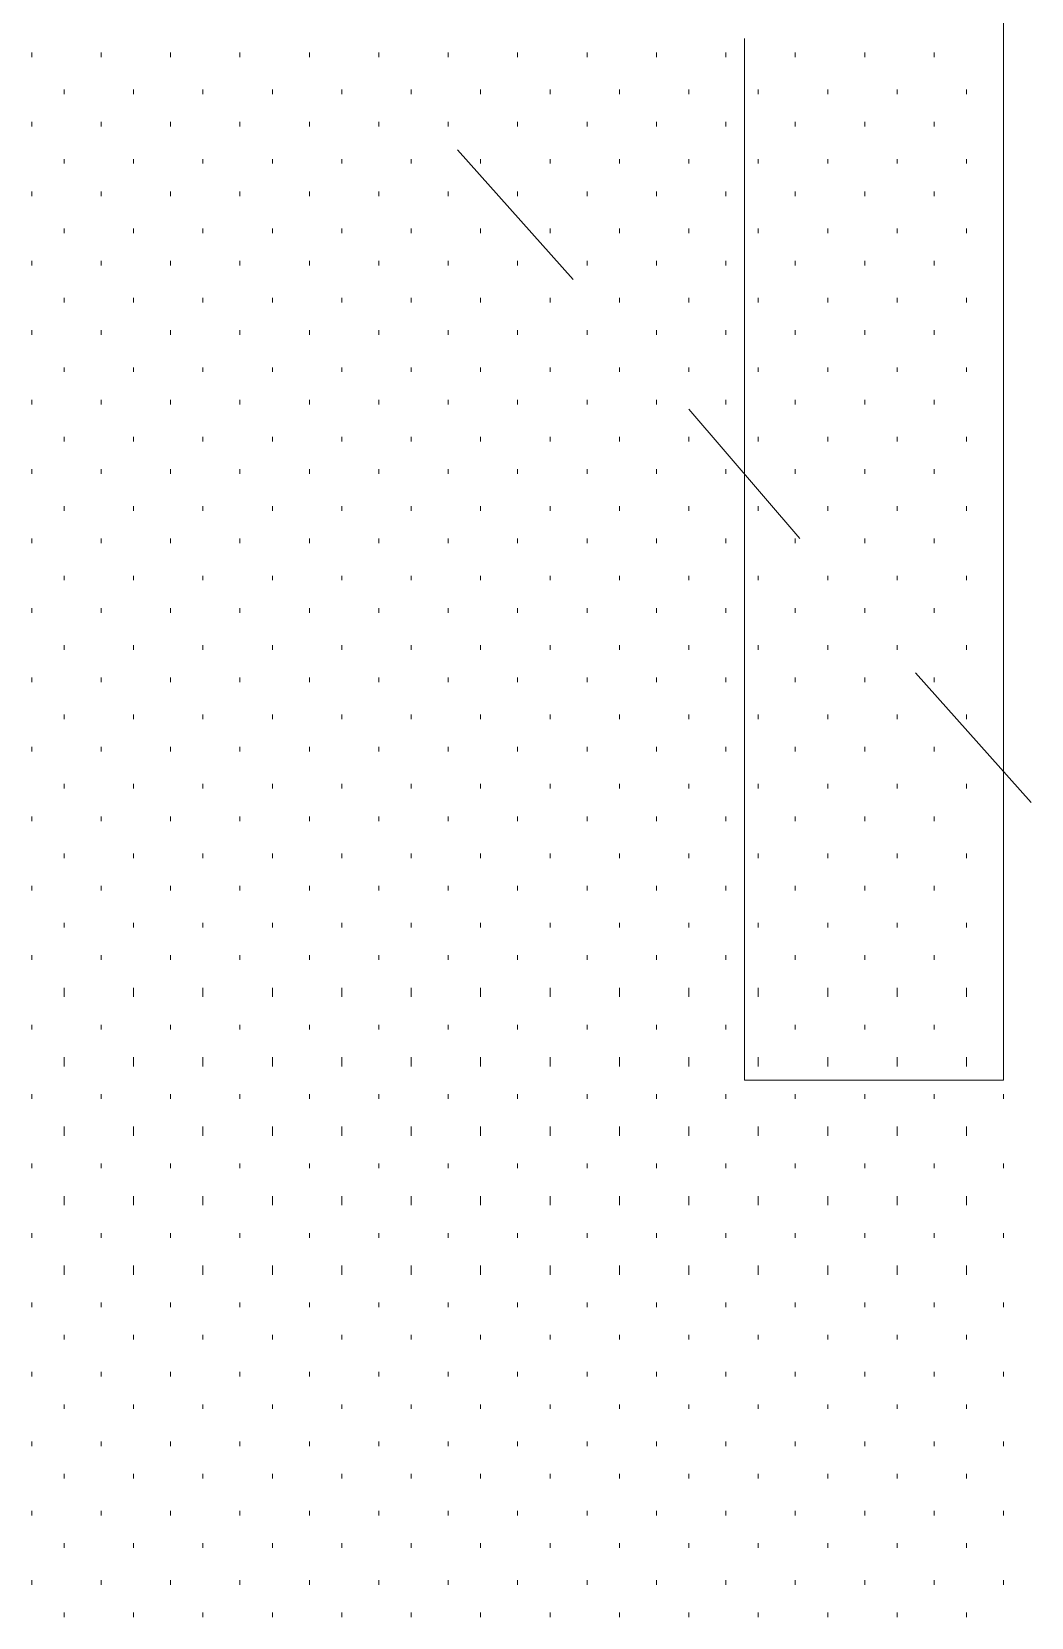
# Model space of a CAD drawing. Header units: inches. Extents: x -6061 to 13621, y -296 to 7483.
# Drawn here: x -5270.93 to -5253.63, y 91.27 to 118.7 of the extents above; entities that cross this region are included whole.
import ezdxf

# ---------------------------------------------------------------- set-up
doc = ezdxf.new("R2010")
doc.units = ezdxf.units.IN
doc.header["$MEASUREMENT"] = 0
doc.layers.get('0').update_dxf_attribs({"linetype": 'CONTINUOUS'})

msp = doc.modelspace()

# ---------------------------------------------------------------- linework, layer by layer
at = {"color": 7, "linetype": 'Continuous', "lineweight": 9, "true_color": 0x000007}
for p, q in [((-5254.10682, 118.58281), (-5254.10682, 168.95973)), ((-5258.59189, 118.58281), (-5258.59189, 100.56244)), ((-5254.10682, 100.56244), (-5254.10682, 118.58281)), ((-5263.5575, 116.66063), (-5261.55524, 114.4181)), ((-5259.55298, 112.17557), (-5257.63081, 109.93303)), ((-5255.62854, 107.61041), (-5253.62628, 105.36787)), ((-5258.59189, 100.56244), (-5254.10682, 100.56244))]:
    msp.add_line(p, q, dxfattribs=at)
at = {"color": 7, "linetype": 'Continuous', "lineweight": 9, "true_color": 0xffffff}
for p, q in [((-5270.92583, 118.26244), (-5270.92583, 118.34253)), ((-5269.72447, 118.26244), (-5269.72447, 118.34253)), ((-5268.52311, 118.26244), (-5268.52311, 118.34253)), ((-5267.32176, 118.26244), (-5267.32176, 118.34253)), ((-5266.1204, 118.26244), (-5266.1204, 118.34253)), ((-5264.91904, 118.26244), (-5264.91904, 118.34253)), ((-5263.71768, 118.26244), (-5263.71768, 118.34253)), ((-5262.51633, 118.26244), (-5262.51633, 118.34253)), ((-5261.31497, 118.26244), (-5261.31497, 118.34253)), ((-5260.11361, 118.26244), (-5260.11361, 118.34253)), ((-5258.91225, 118.26244), (-5258.91225, 118.34253)), ((-5257.7109, 118.26244), (-5257.7109, 118.34253)), ((-5256.50954, 118.26244), (-5256.50954, 118.34253)), ((-5255.30818, 118.26244), (-5255.30818, 118.34253)), ((-5254.10682, 118.26244), (-5254.10682, 118.34253)), ((-5270.36519, 117.62172), (-5270.36519, 117.70181)), ((-5269.16384, 117.62172), (-5269.16384, 117.70181)), ((-5267.96248, 117.62172), (-5267.96248, 117.70181)), ((-5266.76112, 117.62172), (-5266.76112, 117.70181)), ((-5265.55976, 117.62172), (-5265.55976, 117.70181)), ((-5264.35841, 117.62172), (-5264.35841, 117.70181)), ((-5263.15705, 117.62172), (-5263.15705, 117.70181)), ((-5261.95569, 117.62172), (-5261.95569, 117.70181)), ((-5260.75433, 117.62172), (-5260.75433, 117.70181)), ((-5259.55298, 117.62172), (-5259.55298, 117.70181)), ((-5258.35162, 117.62172), (-5258.35162, 117.70181)), ((-5257.15026, 117.62172), (-5257.15026, 117.70181)), ((-5255.9489, 117.62172), (-5255.9489, 117.70181)), ((-5254.74755, 117.62172), (-5254.74755, 117.70181)), ((-5270.92583, 117.06109), (-5270.92583, 117.14118)), ((-5269.72447, 117.06109), (-5269.72447, 117.14118)), ((-5268.52311, 117.06109), (-5268.52311, 117.14118)), ((-5267.32176, 117.06109), (-5267.32176, 117.14118)), ((-5266.1204, 117.06109), (-5266.1204, 117.14118)), ((-5264.91904, 117.06109), (-5264.91904, 117.14118)), ((-5263.71768, 117.06109), (-5263.71768, 117.14118)), ((-5262.51633, 117.06109), (-5262.51633, 117.14118)), ((-5261.31497, 117.06109), (-5261.31497, 117.14118)), ((-5260.11361, 117.06109), (-5260.11361, 117.14118)), ((-5258.91225, 117.06109), (-5258.91225, 117.14118)), ((-5257.7109, 117.06109), (-5257.7109, 117.14118)), ((-5256.50954, 117.06109), (-5256.50954, 117.14118)), ((-5255.30818, 117.06109), (-5255.30818, 117.14118)), ((-5254.10682, 117.06109), (-5254.10682, 117.14118)), ((-5270.36519, 116.42036), (-5270.36519, 116.50045)), ((-5269.16384, 116.42036), (-5269.16384, 116.50045)), ((-5267.96248, 116.42036), (-5267.96248, 116.50045)), ((-5266.76112, 116.42036), (-5266.76112, 116.50045)), ((-5265.55976, 116.42036), (-5265.55976, 116.50045)), ((-5264.35841, 116.42036), (-5264.35841, 116.50045)), ((-5263.15705, 116.42036), (-5263.15705, 116.50045)), ((-5261.95569, 116.42036), (-5261.95569, 116.50045)), ((-5260.75433, 116.42036), (-5260.75433, 116.50045)), ((-5259.55298, 116.42036), (-5259.55298, 116.50045)), ((-5258.35162, 116.42036), (-5258.35162, 116.50045)), ((-5257.15026, 116.42036), (-5257.15026, 116.50045)), ((-5255.9489, 116.42036), (-5255.9489, 116.50045)), ((-5254.74755, 116.42036), (-5254.74755, 116.50045)), ((-5270.92583, 115.85973), (-5270.92583, 115.93982)), ((-5269.72447, 115.85973), (-5269.72447, 115.93982)), ((-5268.52311, 115.85973), (-5268.52311, 115.93982)), ((-5267.32176, 115.85973), (-5267.32176, 115.93982)), ((-5266.1204, 115.85973), (-5266.1204, 115.93982)), ((-5264.91904, 115.85973), (-5264.91904, 115.93982)), ((-5263.71768, 115.85973), (-5263.71768, 115.93982)), ((-5262.51633, 115.85973), (-5262.51633, 115.93982)), ((-5261.31497, 115.85973), (-5261.31497, 115.93982)), ((-5260.11361, 115.85973), (-5260.11361, 115.93982)), ((-5258.91225, 115.85973), (-5258.91225, 115.93982)), ((-5257.7109, 115.85973), (-5257.7109, 115.93982)), ((-5256.50954, 115.85973), (-5256.50954, 115.93982)), ((-5255.30818, 115.85973), (-5255.30818, 115.93982)), ((-5254.10682, 115.85973), (-5254.10682, 115.93982)), ((-5270.36519, 115.219), (-5270.36519, 115.29909)), ((-5269.16384, 115.219), (-5269.16384, 115.29909)), ((-5267.96248, 115.219), (-5267.96248, 115.29909)), ((-5266.76112, 115.219), (-5266.76112, 115.29909)), ((-5265.55976, 115.219), (-5265.55976, 115.29909)), ((-5264.35841, 115.219), (-5264.35841, 115.29909)), ((-5263.15705, 115.219), (-5263.15705, 115.29909)), ((-5261.95569, 115.219), (-5261.95569, 115.29909)), ((-5260.75433, 115.219), (-5260.75433, 115.29909)), ((-5259.55298, 115.219), (-5259.55298, 115.29909)), ((-5258.35162, 115.219), (-5258.35162, 115.29909)), ((-5257.15026, 115.219), (-5257.15026, 115.29909)), ((-5255.9489, 115.219), (-5255.9489, 115.29909)), ((-5254.74755, 115.219), (-5254.74755, 115.29909)), ((-5270.92583, 114.65837), (-5270.92583, 114.73846)), ((-5269.72447, 114.65837), (-5269.72447, 114.73846)), ((-5268.52311, 114.65837), (-5268.52311, 114.73846)), ((-5267.32176, 114.65837), (-5267.32176, 114.73846)), ((-5266.1204, 114.65837), (-5266.1204, 114.73846)), ((-5264.91904, 114.65837), (-5264.91904, 114.73846)), ((-5263.71768, 114.65837), (-5263.71768, 114.73846)), ((-5262.51633, 114.65837), (-5262.51633, 114.73846)), ((-5261.31497, 114.65837), (-5261.31497, 114.73846)), ((-5260.11361, 114.65837), (-5260.11361, 114.73846)), ((-5258.91225, 114.65837), (-5258.91225, 114.73846)), ((-5257.7109, 114.65837), (-5257.7109, 114.73846)), ((-5256.50954, 114.65837), (-5256.50954, 114.73846)), ((-5255.30818, 114.65837), (-5255.30818, 114.73846)), ((-5254.10682, 114.65837), (-5254.10682, 114.73846)), ((-5270.36519, 114.01765), (-5270.36519, 114.09774)), ((-5269.16384, 114.01765), (-5269.16384, 114.09774)), ((-5267.96248, 114.01765), (-5267.96248, 114.09774)), ((-5266.76112, 114.01765), (-5266.76112, 114.09774)), ((-5265.55976, 114.01765), (-5265.55976, 114.09774)), ((-5264.35841, 114.01765), (-5264.35841, 114.09774)), ((-5263.15705, 114.01765), (-5263.15705, 114.09774)), ((-5261.95569, 114.01765), (-5261.95569, 114.09774)), ((-5260.75433, 114.01765), (-5260.75433, 114.09774)), ((-5259.55298, 114.01765), (-5259.55298, 114.09774)), ((-5258.35162, 114.01765), (-5258.35162, 114.09774)), ((-5257.15026, 114.01765), (-5257.15026, 114.09774)), ((-5255.9489, 114.01765), (-5255.9489, 114.09774)), ((-5254.74755, 114.01765), (-5254.74755, 114.09774)), ((-5270.92583, 113.45701), (-5270.92583, 113.5371)), ((-5269.72447, 113.45701), (-5269.72447, 113.5371)), ((-5268.52311, 113.45701), (-5268.52311, 113.5371)), ((-5267.32176, 113.45701), (-5267.32176, 113.5371)), ((-5266.1204, 113.45701), (-5266.1204, 113.5371)), ((-5264.91904, 113.45701), (-5264.91904, 113.5371)), ((-5263.71768, 113.45701), (-5263.71768, 113.5371)), ((-5262.51633, 113.45701), (-5262.51633, 113.5371)), ((-5261.31497, 113.45701), (-5261.31497, 113.5371)), ((-5260.11361, 113.45701), (-5260.11361, 113.5371)), ((-5258.91225, 113.45701), (-5258.91225, 113.5371)), ((-5257.7109, 113.45701), (-5257.7109, 113.5371)), ((-5256.50954, 113.45701), (-5256.50954, 113.5371)), ((-5255.30818, 113.45701), (-5255.30818, 113.5371)), ((-5254.10682, 113.45701), (-5254.10682, 113.5371)), ((-5270.36519, 112.81629), (-5270.36519, 112.89638)), ((-5269.16384, 112.81629), (-5269.16384, 112.89638)), ((-5267.96248, 112.81629), (-5267.96248, 112.89638)), ((-5266.76112, 112.81629), (-5266.76112, 112.89638)), ((-5265.55976, 112.81629), (-5265.55976, 112.89638)), ((-5264.35841, 112.81629), (-5264.35841, 112.89638)), ((-5263.15705, 112.81629), (-5263.15705, 112.89638)), ((-5261.95569, 112.81629), (-5261.95569, 112.89638)), ((-5260.75433, 112.81629), (-5260.75433, 112.89638)), ((-5259.55298, 112.81629), (-5259.55298, 112.89638)), ((-5258.35162, 112.81629), (-5258.35162, 112.89638)), ((-5257.15026, 112.81629), (-5257.15026, 112.89638)), ((-5255.9489, 112.81629), (-5255.9489, 112.89638)), ((-5254.74755, 112.81629), (-5254.74755, 112.89638)), ((-5270.92583, 112.25566), (-5270.92583, 112.33575)), ((-5269.72447, 112.25566), (-5269.72447, 112.33575)), ((-5268.52311, 112.25566), (-5268.52311, 112.33575)), ((-5267.32176, 112.25566), (-5267.32176, 112.33575)), ((-5266.1204, 112.25566), (-5266.1204, 112.33575)), ((-5264.91904, 112.25566), (-5264.91904, 112.33575)), ((-5263.71768, 112.25566), (-5263.71768, 112.33575)), ((-5262.51633, 112.25566), (-5262.51633, 112.33575)), ((-5261.31497, 112.25566), (-5261.31497, 112.33575)), ((-5260.11361, 112.25566), (-5260.11361, 112.33575)), ((-5258.91225, 112.25566), (-5258.91225, 112.33575)), ((-5257.7109, 112.25566), (-5257.7109, 112.33575)), ((-5256.50954, 112.25566), (-5256.50954, 112.33575)), ((-5255.30818, 112.25566), (-5255.30818, 112.33575)), ((-5254.10682, 112.25566), (-5254.10682, 112.33575)), ((-5270.36519, 111.61493), (-5270.36519, 111.69502)), ((-5269.16384, 111.61493), (-5269.16384, 111.69502)), ((-5267.96248, 111.61493), (-5267.96248, 111.69502)), ((-5266.76112, 111.61493), (-5266.76112, 111.69502)), ((-5265.55976, 111.61493), (-5265.55976, 111.69502)), ((-5264.35841, 111.61493), (-5264.35841, 111.69502)), ((-5263.15705, 111.61493), (-5263.15705, 111.69502)), ((-5261.95569, 111.61493), (-5261.95569, 111.69502)), ((-5260.75433, 111.61493), (-5260.75433, 111.69502)), ((-5259.55298, 111.61493), (-5259.55298, 111.69502)), ((-5258.35162, 111.61493), (-5258.35162, 111.69502)), ((-5257.15026, 111.61493), (-5257.15026, 111.69502)), ((-5255.9489, 111.61493), (-5255.9489, 111.69502)), ((-5254.74755, 111.61493), (-5254.74755, 111.69502)), ((-5270.92583, 111.0543), (-5270.92583, 111.13439)), ((-5269.72447, 111.0543), (-5269.72447, 111.13439)), ((-5268.52311, 111.0543), (-5268.52311, 111.13439)), ((-5267.32176, 111.0543), (-5267.32176, 111.13439)), ((-5266.1204, 111.0543), (-5266.1204, 111.13439)), ((-5264.91904, 111.0543), (-5264.91904, 111.13439)), ((-5263.71768, 111.0543), (-5263.71768, 111.13439)), ((-5262.51633, 111.0543), (-5262.51633, 111.13439)), ((-5261.31497, 111.0543), (-5261.31497, 111.13439)), ((-5260.11361, 111.0543), (-5260.11361, 111.13439)), ((-5258.91225, 111.0543), (-5258.91225, 111.13439)), ((-5257.7109, 111.0543), (-5257.7109, 111.13439)), ((-5256.50954, 111.0543), (-5256.50954, 111.13439)), ((-5255.30818, 111.0543), (-5255.30818, 111.13439)), ((-5254.10682, 111.0543), (-5254.10682, 111.13439)), ((-5270.36519, 110.41357), (-5270.36519, 110.49366)), ((-5269.16384, 110.41357), (-5269.16384, 110.49366)), ((-5267.96248, 110.41357), (-5267.96248, 110.49366)), ((-5266.76112, 110.41357), (-5266.76112, 110.49366)), ((-5265.55976, 110.41357), (-5265.55976, 110.49366)), ((-5264.35841, 110.41357), (-5264.35841, 110.49366)), ((-5263.15705, 110.41357), (-5263.15705, 110.49366)), ((-5261.95569, 110.41357), (-5261.95569, 110.49366)), ((-5260.75433, 110.41357), (-5260.75433, 110.49366)), ((-5259.55298, 110.41357), (-5259.55298, 110.49366)), ((-5258.35162, 110.41357), (-5258.35162, 110.49366)), ((-5257.15026, 110.41357), (-5257.15026, 110.49366)), ((-5255.9489, 110.41357), (-5255.9489, 110.49366)), ((-5254.74755, 110.41357), (-5254.74755, 110.49366)), ((-5270.92583, 109.85294), (-5270.92583, 109.93303)), ((-5269.72447, 109.85294), (-5269.72447, 109.93303)), ((-5268.52311, 109.85294), (-5268.52311, 109.93303)), ((-5267.32176, 109.85294), (-5267.32176, 109.93303)), ((-5266.1204, 109.85294), (-5266.1204, 109.93303)), ((-5264.91904, 109.85294), (-5264.91904, 109.93303)), ((-5263.71768, 109.85294), (-5263.71768, 109.93303)), ((-5262.51633, 109.85294), (-5262.51633, 109.93303)), ((-5261.31497, 109.85294), (-5261.31497, 109.93303)), ((-5260.11361, 109.85294), (-5260.11361, 109.93303)), ((-5258.91225, 109.85294), (-5258.91225, 109.93303)), ((-5257.7109, 109.85294), (-5257.7109, 109.93303)), ((-5256.50954, 109.85294), (-5256.50954, 109.93303)), ((-5255.30818, 109.85294), (-5255.30818, 109.93303)), ((-5254.10682, 109.85294), (-5254.10682, 109.93303)), ((-5270.36519, 109.21222), (-5270.36519, 109.29231)), ((-5269.16384, 109.21222), (-5269.16384, 109.29231)), ((-5267.96248, 109.21222), (-5267.96248, 109.29231)), ((-5266.76112, 109.21222), (-5266.76112, 109.29231)), ((-5265.55976, 109.21222), (-5265.55976, 109.29231)), ((-5264.35841, 109.21222), (-5264.35841, 109.29231)), ((-5263.15705, 109.21222), (-5263.15705, 109.29231)), ((-5261.95569, 109.21222), (-5261.95569, 109.29231)), ((-5260.75433, 109.21222), (-5260.75433, 109.29231)), ((-5259.55298, 109.21222), (-5259.55298, 109.29231)), ((-5258.35162, 109.21222), (-5258.35162, 109.29231)), ((-5257.15026, 109.21222), (-5257.15026, 109.29231)), ((-5255.9489, 109.21222), (-5255.9489, 109.29231)), ((-5254.74755, 109.21222), (-5254.74755, 109.29231)), ((-5270.92583, 108.65158), (-5270.92583, 108.73167)), ((-5269.72447, 108.65158), (-5269.72447, 108.73167)), ((-5268.52311, 108.65158), (-5268.52311, 108.73167)), ((-5267.32176, 108.65158), (-5267.32176, 108.73167)), ((-5266.1204, 108.65158), (-5266.1204, 108.73167)), ((-5264.91904, 108.65158), (-5264.91904, 108.73167)), ((-5263.71768, 108.65158), (-5263.71768, 108.73167)), ((-5262.51633, 108.65158), (-5262.51633, 108.73167)), ((-5261.31497, 108.65158), (-5261.31497, 108.73167)), ((-5260.11361, 108.65158), (-5260.11361, 108.73167)), ((-5258.91225, 108.65158), (-5258.91225, 108.73167)), ((-5257.7109, 108.65158), (-5257.7109, 108.73167)), ((-5256.50954, 108.65158), (-5256.50954, 108.73167)), ((-5255.30818, 108.65158), (-5255.30818, 108.73167)), ((-5254.10682, 108.65158), (-5254.10682, 108.73167)), ((-5270.36519, 108.01086), (-5270.36519, 108.09095)), ((-5269.16384, 108.01086), (-5269.16384, 108.09095)), ((-5267.96248, 108.01086), (-5267.96248, 108.09095)), ((-5266.76112, 108.01086), (-5266.76112, 108.09095)), ((-5265.55976, 108.01086), (-5265.55976, 108.09095)), ((-5264.35841, 108.01086), (-5264.35841, 108.09095)), ((-5263.15705, 108.01086), (-5263.15705, 108.09095)), ((-5261.95569, 108.01086), (-5261.95569, 108.09095)), ((-5260.75433, 108.01086), (-5260.75433, 108.09095)), ((-5259.55298, 108.01086), (-5259.55298, 108.09095)), ((-5258.35162, 108.01086), (-5258.35162, 108.09095)), ((-5257.15026, 108.01086), (-5257.15026, 108.09095)), ((-5255.9489, 108.01086), (-5255.9489, 108.09095)), ((-5254.74755, 108.01086), (-5254.74755, 108.09095)), ((-5270.92583, 107.45023), (-5270.92583, 107.53032)), ((-5269.72447, 107.45023), (-5269.72447, 107.53032)), ((-5268.52311, 107.45023), (-5268.52311, 107.53032)), ((-5267.32176, 107.45023), (-5267.32176, 107.53032)), ((-5266.1204, 107.45023), (-5266.1204, 107.53032)), ((-5264.91904, 107.45023), (-5264.91904, 107.53032)), ((-5263.71768, 107.45023), (-5263.71768, 107.53032)), ((-5262.51633, 107.45023), (-5262.51633, 107.53032)), ((-5261.31497, 107.45023), (-5261.31497, 107.53032)), ((-5260.11361, 107.45023), (-5260.11361, 107.53032)), ((-5258.91225, 107.45023), (-5258.91225, 107.53032)), ((-5257.7109, 107.45023), (-5257.7109, 107.53032)), ((-5256.50954, 107.45023), (-5256.50954, 107.53032)), ((-5255.30818, 107.45023), (-5255.30818, 107.53032)), ((-5254.10682, 107.45023), (-5254.10682, 107.53032)), ((-5270.36519, 106.8095), (-5270.36519, 106.88959)), ((-5269.16384, 106.8095), (-5269.16384, 106.88959)), ((-5267.96248, 106.8095), (-5267.96248, 106.88959)), ((-5266.76112, 106.8095), (-5266.76112, 106.88959)), ((-5265.55976, 106.8095), (-5265.55976, 106.88959)), ((-5264.35841, 106.8095), (-5264.35841, 106.88959)), ((-5263.15705, 106.8095), (-5263.15705, 106.88959)), ((-5261.95569, 106.8095), (-5261.95569, 106.88959)), ((-5260.75433, 106.8095), (-5260.75433, 106.88959)), ((-5259.55298, 106.8095), (-5259.55298, 106.88959)), ((-5258.35162, 106.8095), (-5258.35162, 106.88959)), ((-5257.15026, 106.8095), (-5257.15026, 106.88959)), ((-5255.9489, 106.8095), (-5255.9489, 106.88959)), ((-5254.74755, 106.8095), (-5254.74755, 106.88959)), ((-5270.92583, 106.24887), (-5270.92583, 106.32896)), ((-5269.72447, 106.24887), (-5269.72447, 106.32896)), ((-5268.52311, 106.24887), (-5268.52311, 106.32896)), ((-5267.32176, 106.24887), (-5267.32176, 106.32896)), ((-5266.1204, 106.24887), (-5266.1204, 106.32896)), ((-5264.91904, 106.24887), (-5264.91904, 106.32896)), ((-5263.71768, 106.24887), (-5263.71768, 106.32896)), ((-5262.51633, 106.24887), (-5262.51633, 106.32896)), ((-5261.31497, 106.24887), (-5261.31497, 106.32896)), ((-5260.11361, 106.24887), (-5260.11361, 106.32896)), ((-5258.91225, 106.24887), (-5258.91225, 106.32896)), ((-5257.7109, 106.24887), (-5257.7109, 106.32896)), ((-5256.50954, 106.24887), (-5256.50954, 106.32896)), ((-5255.30818, 106.24887), (-5255.30818, 106.32896)), ((-5254.10682, 106.24887), (-5254.10682, 106.32896)), ((-5270.36519, 105.60814), (-5270.36519, 105.68824)), ((-5269.16384, 105.60814), (-5269.16384, 105.68824)), ((-5267.96248, 105.60814), (-5267.96248, 105.68824)), ((-5266.76112, 105.60814), (-5266.76112, 105.68824)), ((-5265.55976, 105.60814), (-5265.55976, 105.68824)), ((-5264.35841, 105.60814), (-5264.35841, 105.68824)), ((-5263.15705, 105.60814), (-5263.15705, 105.68824)), ((-5261.95569, 105.60814), (-5261.95569, 105.68824)), ((-5260.75433, 105.60814), (-5260.75433, 105.68824)), ((-5259.55298, 105.60814), (-5259.55298, 105.68824)), ((-5258.35162, 105.60814), (-5258.35162, 105.68824)), ((-5257.15026, 105.60814), (-5257.15026, 105.68824)), ((-5255.9489, 105.60814), (-5255.9489, 105.68824)), ((-5254.74755, 105.60814), (-5254.74755, 105.68824)), ((-5270.92583, 105.04751), (-5270.92583, 105.1276)), ((-5269.72447, 105.04751), (-5269.72447, 105.1276)), ((-5268.52311, 105.04751), (-5268.52311, 105.1276)), ((-5267.32176, 105.04751), (-5267.32176, 105.1276)), ((-5266.1204, 105.04751), (-5266.1204, 105.1276)), ((-5264.91904, 105.04751), (-5264.91904, 105.1276)), ((-5263.71768, 105.04751), (-5263.71768, 105.1276)), ((-5262.51633, 105.04751), (-5262.51633, 105.1276)), ((-5261.31497, 105.04751), (-5261.31497, 105.1276)), ((-5260.11361, 105.04751), (-5260.11361, 105.1276)), ((-5258.91225, 105.04751), (-5258.91225, 105.1276)), ((-5257.7109, 105.04751), (-5257.7109, 105.1276)), ((-5256.50954, 105.04751), (-5256.50954, 105.1276)), ((-5255.30818, 105.04751), (-5255.30818, 105.1276)), ((-5254.10682, 105.04751), (-5254.10682, 105.1276)), ((-5270.36519, 104.40679), (-5270.36519, 104.48688)), ((-5269.16384, 104.40679), (-5269.16384, 104.48688)), ((-5267.96248, 104.40679), (-5267.96248, 104.48688)), ((-5266.76112, 104.40679), (-5266.76112, 104.48688)), ((-5265.55976, 104.40679), (-5265.55976, 104.48688)), ((-5264.35841, 104.40679), (-5264.35841, 104.48688)), ((-5263.15705, 104.40679), (-5263.15705, 104.48688)), ((-5261.95569, 104.40679), (-5261.95569, 104.48688)), ((-5260.75433, 104.40679), (-5260.75433, 104.48688)), ((-5259.55298, 104.40679), (-5259.55298, 104.48688)), ((-5258.35162, 104.40679), (-5258.35162, 104.48688)), ((-5257.15026, 104.40679), (-5257.15026, 104.48688)), ((-5255.9489, 104.40679), (-5255.9489, 104.48688)), ((-5254.74755, 104.40679), (-5254.74755, 104.48688)), ((-5270.92583, 103.84615), (-5270.92583, 103.92624)), ((-5269.72447, 103.84615), (-5269.72447, 103.92624)), ((-5268.52311, 103.84615), (-5268.52311, 103.92624)), ((-5267.32176, 103.84615), (-5267.32176, 103.92624)), ((-5266.1204, 103.84615), (-5266.1204, 103.92624)), ((-5264.91904, 103.84615), (-5264.91904, 103.92624)), ((-5263.71768, 103.84615), (-5263.71768, 103.92624)), ((-5262.51633, 103.84615), (-5262.51633, 103.92624)), ((-5261.31497, 103.84615), (-5261.31497, 103.92624)), ((-5260.11361, 103.84615), (-5260.11361, 103.92624)), ((-5258.91225, 103.84615), (-5258.91225, 103.92624)), ((-5257.7109, 103.84615), (-5257.7109, 103.92624)), ((-5256.50954, 103.84615), (-5256.50954, 103.92624)), ((-5255.30818, 103.84615), (-5255.30818, 103.92624)), ((-5254.10682, 103.84615), (-5254.10682, 103.92624)), ((-5270.36519, 103.20543), (-5270.36519, 103.28552)), ((-5269.16384, 103.20543), (-5269.16384, 103.28552)), ((-5267.96248, 103.20543), (-5267.96248, 103.28552)), ((-5266.76112, 103.20543), (-5266.76112, 103.28552)), ((-5265.55976, 103.20543), (-5265.55976, 103.28552)), ((-5264.35841, 103.20543), (-5264.35841, 103.28552)), ((-5263.15705, 103.20543), (-5263.15705, 103.28552)), ((-5261.95569, 103.20543), (-5261.95569, 103.28552)), ((-5260.75433, 103.20543), (-5260.75433, 103.28552)), ((-5259.55298, 103.20543), (-5259.55298, 103.28552)), ((-5258.35162, 103.20543), (-5258.35162, 103.28552)), ((-5257.15026, 103.20543), (-5257.15026, 103.28552)), ((-5255.9489, 103.20543), (-5255.9489, 103.28552)), ((-5254.74755, 103.20543), (-5254.74755, 103.28552)), ((-5270.92583, 102.6448), (-5270.92583, 102.72489)), ((-5269.72447, 102.6448), (-5269.72447, 102.72489)), ((-5268.52311, 102.6448), (-5268.52311, 102.72489)), ((-5267.32176, 102.6448), (-5267.32176, 102.72489)), ((-5266.1204, 102.6448), (-5266.1204, 102.72489)), ((-5264.91904, 102.6448), (-5264.91904, 102.72489)), ((-5263.71768, 102.6448), (-5263.71768, 102.72489)), ((-5262.51633, 102.6448), (-5262.51633, 102.72489)), ((-5261.31497, 102.6448), (-5261.31497, 102.72489)), ((-5260.11361, 102.6448), (-5260.11361, 102.72489)), ((-5258.91225, 102.6448), (-5258.91225, 102.72489)), ((-5257.7109, 102.6448), (-5257.7109, 102.72489)), ((-5256.50954, 102.6448), (-5256.50954, 102.72489)), ((-5255.30818, 102.6448), (-5255.30818, 102.72489)), ((-5254.10682, 102.6448), (-5254.10682, 102.72489)), ((-5270.36519, 102.00407), (-5270.36519, 102.16425)), ((-5269.16384, 102.00407), (-5269.16384, 102.16425)), ((-5267.96248, 102.00407), (-5267.96248, 102.16425)), ((-5266.76112, 102.00407), (-5266.76112, 102.16425)), ((-5265.55976, 102.00407), (-5265.55976, 102.16425)), ((-5264.35841, 102.00407), (-5264.35841, 102.16425)), ((-5263.15705, 102.00407), (-5263.15705, 102.16425)), ((-5261.95569, 102.00407), (-5261.95569, 102.16425)), ((-5260.75433, 102.00407), (-5260.75433, 102.16425)), ((-5259.55298, 102.00407), (-5259.55298, 102.16425)), ((-5258.35162, 102.00407), (-5258.35162, 102.16425)), ((-5257.15026, 102.00407), (-5257.15026, 102.16425)), ((-5255.9489, 102.00407), (-5255.9489, 102.16425)), ((-5254.74755, 102.00407), (-5254.74755, 102.16425)), ((-5270.92583, 101.44344), (-5270.92583, 101.52353)), ((-5269.72447, 101.44344), (-5269.72447, 101.52353)), ((-5268.52311, 101.44344), (-5268.52311, 101.52353)), ((-5267.32176, 101.44344), (-5267.32176, 101.52353)), ((-5266.1204, 101.44344), (-5266.1204, 101.52353)), ((-5264.91904, 101.44344), (-5264.91904, 101.52353)), ((-5263.71768, 101.44344), (-5263.71768, 101.52353)), ((-5262.51633, 101.44344), (-5262.51633, 101.52353)), ((-5261.31497, 101.44344), (-5261.31497, 101.52353)), ((-5260.11361, 101.44344), (-5260.11361, 101.52353)), ((-5258.91225, 101.44344), (-5258.91225, 101.52353)), ((-5257.7109, 101.44344), (-5257.7109, 101.52353)), ((-5256.50954, 101.44344), (-5256.50954, 101.52353)), ((-5255.30818, 101.44344), (-5255.30818, 101.52353)), ((-5254.10682, 101.44344), (-5254.10682, 101.52353)), ((-5270.36519, 100.80271), (-5270.36519, 100.9629)), ((-5269.16384, 100.80271), (-5269.16384, 100.9629)), ((-5267.96248, 100.80271), (-5267.96248, 100.9629)), ((-5266.76112, 100.80271), (-5266.76112, 100.9629)), ((-5265.55976, 100.80271), (-5265.55976, 100.9629)), ((-5264.35841, 100.80271), (-5264.35841, 100.9629)), ((-5263.15705, 100.80271), (-5263.15705, 100.9629)), ((-5261.95569, 100.80271), (-5261.95569, 100.9629)), ((-5260.75433, 100.80271), (-5260.75433, 100.9629)), ((-5259.55298, 100.80271), (-5259.55298, 100.9629)), ((-5258.35162, 100.80271), (-5258.35162, 100.9629)), ((-5257.15026, 100.80271), (-5257.15026, 100.9629)), ((-5255.9489, 100.80271), (-5255.9489, 100.9629)), ((-5254.74755, 100.80271), (-5254.74755, 100.9629)), ((-5270.92583, 100.24208), (-5270.92583, 100.32217)), ((-5269.72447, 100.24208), (-5269.72447, 100.32217)), ((-5268.52311, 100.24208), (-5268.52311, 100.32217)), ((-5267.32176, 100.24208), (-5267.32176, 100.32217)), ((-5266.1204, 100.24208), (-5266.1204, 100.32217)), ((-5264.91904, 100.24208), (-5264.91904, 100.32217)), ((-5263.71768, 100.24208), (-5263.71768, 100.32217)), ((-5262.51633, 100.24208), (-5262.51633, 100.32217)), ((-5261.31497, 100.24208), (-5261.31497, 100.32217)), ((-5260.11361, 100.24208), (-5260.11361, 100.32217)), ((-5258.91225, 100.24208), (-5258.91225, 100.32217)), ((-5257.7109, 100.24208), (-5257.7109, 100.32217)), ((-5256.50954, 100.24208), (-5256.50954, 100.32217)), ((-5255.30818, 100.24208), (-5255.30818, 100.32217)), ((-5254.10682, 100.24208), (-5254.10682, 100.32217)), ((-5270.36519, 99.60136), (-5270.36519, 99.76154)), ((-5269.16384, 99.60136), (-5269.16384, 99.76154)), ((-5267.96248, 99.60136), (-5267.96248, 99.76154)), ((-5266.76112, 99.60136), (-5266.76112, 99.76154)), ((-5265.55976, 99.60136), (-5265.55976, 99.76154)), ((-5264.35841, 99.60136), (-5264.35841, 99.76154)), ((-5263.15705, 99.60136), (-5263.15705, 99.76154)), ((-5261.95569, 99.60136), (-5261.95569, 99.76154)), ((-5260.75433, 99.60136), (-5260.75433, 99.76154)), ((-5259.55298, 99.60136), (-5259.55298, 99.76154)), ((-5258.35162, 99.60136), (-5258.35162, 99.76154)), ((-5257.15026, 99.60136), (-5257.15026, 99.76154)), ((-5255.9489, 99.60136), (-5255.9489, 99.76154)), ((-5254.74755, 99.60136), (-5254.74755, 99.76154)), ((-5270.92583, 99.04072), (-5270.92583, 99.12081)), ((-5269.72447, 99.04072), (-5269.72447, 99.12081)), ((-5268.52311, 99.04072), (-5268.52311, 99.12081)), ((-5267.32176, 99.04072), (-5267.32176, 99.12081)), ((-5266.1204, 99.04072), (-5266.1204, 99.12081)), ((-5264.91904, 99.04072), (-5264.91904, 99.12081)), ((-5263.71768, 99.04072), (-5263.71768, 99.12081)), ((-5262.51633, 99.04072), (-5262.51633, 99.12081)), ((-5261.31497, 99.04072), (-5261.31497, 99.12081)), ((-5260.11361, 99.04072), (-5260.11361, 99.12081)), ((-5258.91225, 99.04072), (-5258.91225, 99.12081)), ((-5257.7109, 99.04072), (-5257.7109, 99.12081)), ((-5256.50954, 99.04072), (-5256.50954, 99.12081)), ((-5255.30818, 99.04072), (-5255.30818, 99.12081)), ((-5254.10682, 99.04072), (-5254.10682, 99.12081)), ((-5270.36519, 98.4), (-5270.36519, 98.56018)), ((-5269.16384, 98.4), (-5269.16384, 98.56018)), ((-5267.96248, 98.4), (-5267.96248, 98.56018)), ((-5266.76112, 98.4), (-5266.76112, 98.56018)), ((-5265.55976, 98.4), (-5265.55976, 98.56018)), ((-5264.35841, 98.4), (-5264.35841, 98.56018)), ((-5263.15705, 98.4), (-5263.15705, 98.56018)), ((-5261.95569, 98.4), (-5261.95569, 98.56018)), ((-5260.75433, 98.4), (-5260.75433, 98.56018)), ((-5259.55298, 98.4), (-5259.55298, 98.56018)), ((-5258.35162, 98.4), (-5258.35162, 98.56018)), ((-5257.15026, 98.4), (-5257.15026, 98.56018)), ((-5255.9489, 98.4), (-5255.9489, 98.56018)), ((-5254.74755, 98.4), (-5254.74755, 98.56018)), ((-5270.92583, 97.83937), (-5270.92583, 97.91946)), ((-5269.72447, 97.83937), (-5269.72447, 97.91946)), ((-5268.52311, 97.83937), (-5268.52311, 97.91946)), ((-5267.32176, 97.83937), (-5267.32176, 97.91946)), ((-5266.1204, 97.83937), (-5266.1204, 97.91946)), ((-5264.91904, 97.83937), (-5264.91904, 97.91946)), ((-5263.71768, 97.83937), (-5263.71768, 97.91946)), ((-5262.51633, 97.83937), (-5262.51633, 97.91946)), ((-5261.31497, 97.83937), (-5261.31497, 97.91946)), ((-5260.11361, 97.83937), (-5260.11361, 97.91946)), ((-5258.91225, 97.83937), (-5258.91225, 97.91946)), ((-5257.7109, 97.83937), (-5257.7109, 97.91946)), ((-5256.50954, 97.83937), (-5256.50954, 97.91946)), ((-5255.30818, 97.83937), (-5255.30818, 97.91946)), ((-5254.10682, 97.83937), (-5254.10682, 97.91946)), ((-5270.36519, 97.19864), (-5270.36519, 97.35882)), ((-5269.16384, 97.19864), (-5269.16384, 97.35882)), ((-5267.96248, 97.19864), (-5267.96248, 97.35882)), ((-5266.76112, 97.19864), (-5266.76112, 97.35882)), ((-5265.55976, 97.19864), (-5265.55976, 97.35882)), ((-5264.35841, 97.19864), (-5264.35841, 97.35882)), ((-5263.15705, 97.19864), (-5263.15705, 97.35882)), ((-5261.95569, 97.19864), (-5261.95569, 97.35882)), ((-5260.75433, 97.19864), (-5260.75433, 97.35882)), ((-5259.55298, 97.19864), (-5259.55298, 97.35882)), ((-5258.35162, 97.19864), (-5258.35162, 97.35882)), ((-5257.15026, 97.19864), (-5257.15026, 97.35882)), ((-5255.9489, 97.19864), (-5255.9489, 97.35882)), ((-5254.74755, 97.19864), (-5254.74755, 97.35882)), ((-5270.92583, 96.63801), (-5270.92583, 96.7181)), ((-5269.72447, 96.63801), (-5269.72447, 96.7181)), ((-5268.52311, 96.63801), (-5268.52311, 96.7181)), ((-5267.32176, 96.63801), (-5267.32176, 96.7181)), ((-5266.1204, 96.63801), (-5266.1204, 96.7181)), ((-5264.91904, 96.63801), (-5264.91904, 96.7181)), ((-5263.71768, 96.63801), (-5263.71768, 96.7181)), ((-5262.51633, 96.63801), (-5262.51633, 96.7181)), ((-5261.31497, 96.63801), (-5261.31497, 96.7181)), ((-5260.11361, 96.63801), (-5260.11361, 96.7181)), ((-5258.91225, 96.63801), (-5258.91225, 96.7181)), ((-5257.7109, 96.63801), (-5257.7109, 96.7181)), ((-5256.50954, 96.63801), (-5256.50954, 96.7181)), ((-5255.30818, 96.63801), (-5255.30818, 96.7181)), ((-5254.10682, 96.63801), (-5254.10682, 96.7181)), ((-5270.36519, 96.07738), (-5270.36519, 96.15747)), ((-5269.16384, 96.07738), (-5269.16384, 96.15747)), ((-5267.96248, 96.07738), (-5267.96248, 96.15747)), ((-5266.76112, 96.07738), (-5266.76112, 96.15747)), ((-5265.55976, 96.07738), (-5265.55976, 96.15747)), ((-5264.35841, 96.07738), (-5264.35841, 96.15747)), ((-5263.15705, 96.07738), (-5263.15705, 96.15747)), ((-5261.95569, 96.07738), (-5261.95569, 96.15747)), ((-5260.75433, 96.07738), (-5260.75433, 96.15747)), ((-5259.55298, 96.07738), (-5259.55298, 96.15747)), ((-5258.35162, 96.07738), (-5258.35162, 96.15747)), ((-5257.15026, 96.07738), (-5257.15026, 96.15747)), ((-5255.9489, 96.07738), (-5255.9489, 96.15747)), ((-5254.74755, 96.07738), (-5254.74755, 96.15747)), ((-5270.92583, 95.43665), (-5270.92583, 95.51674)), ((-5269.72447, 95.43665), (-5269.72447, 95.51674)), ((-5268.52311, 95.43665), (-5268.52311, 95.51674)), ((-5267.32176, 95.43665), (-5267.32176, 95.51674)), ((-5266.1204, 95.43665), (-5266.1204, 95.51674)), ((-5264.91904, 95.43665), (-5264.91904, 95.51674)), ((-5263.71768, 95.43665), (-5263.71768, 95.51674)), ((-5262.51633, 95.43665), (-5262.51633, 95.51674)), ((-5261.31497, 95.43665), (-5261.31497, 95.51674)), ((-5260.11361, 95.43665), (-5260.11361, 95.51674)), ((-5258.91225, 95.43665), (-5258.91225, 95.51674)), ((-5257.7109, 95.43665), (-5257.7109, 95.51674)), ((-5256.50954, 95.43665), (-5256.50954, 95.51674)), ((-5255.30818, 95.43665), (-5255.30818, 95.51674)), ((-5254.10682, 95.43665), (-5254.10682, 95.51674)), ((-5270.36519, 94.87602), (-5270.36519, 94.95611)), ((-5269.16384, 94.87602), (-5269.16384, 94.95611)), ((-5267.96248, 94.87602), (-5267.96248, 94.95611)), ((-5266.76112, 94.87602), (-5266.76112, 94.95611)), ((-5265.55976, 94.87602), (-5265.55976, 94.95611)), ((-5264.35841, 94.87602), (-5264.35841, 94.95611)), ((-5263.15705, 94.87602), (-5263.15705, 94.95611)), ((-5261.95569, 94.87602), (-5261.95569, 94.95611)), ((-5260.75433, 94.87602), (-5260.75433, 94.95611)), ((-5259.55298, 94.87602), (-5259.55298, 94.95611)), ((-5258.35162, 94.87602), (-5258.35162, 94.95611)), ((-5257.15026, 94.87602), (-5257.15026, 94.95611)), ((-5255.9489, 94.87602), (-5255.9489, 94.95611)), ((-5254.74755, 94.87602), (-5254.74755, 94.95611)), ((-5270.92583, 94.23529), (-5270.92583, 94.31538)), ((-5269.72447, 94.23529), (-5269.72447, 94.31538)), ((-5268.52311, 94.23529), (-5268.52311, 94.31538)), ((-5267.32176, 94.23529), (-5267.32176, 94.31538)), ((-5266.1204, 94.23529), (-5266.1204, 94.31538)), ((-5264.91904, 94.23529), (-5264.91904, 94.31538)), ((-5263.71768, 94.23529), (-5263.71768, 94.31538)), ((-5262.51633, 94.23529), (-5262.51633, 94.31538)), ((-5261.31497, 94.23529), (-5261.31497, 94.31538)), ((-5260.11361, 94.23529), (-5260.11361, 94.31538)), ((-5258.91225, 94.23529), (-5258.91225, 94.31538)), ((-5257.7109, 94.23529), (-5257.7109, 94.31538)), ((-5256.50954, 94.23529), (-5256.50954, 94.31538)), ((-5255.30818, 94.23529), (-5255.30818, 94.31538)), ((-5254.10682, 94.23529), (-5254.10682, 94.31538)), ((-5270.36519, 93.67466), (-5270.36519, 93.75475)), ((-5269.16384, 93.67466), (-5269.16384, 93.75475)), ((-5267.96248, 93.67466), (-5267.96248, 93.75475)), ((-5266.76112, 93.67466), (-5266.76112, 93.75475)), ((-5265.55976, 93.67466), (-5265.55976, 93.75475)), ((-5264.35841, 93.67466), (-5264.35841, 93.75475)), ((-5263.15705, 93.67466), (-5263.15705, 93.75475)), ((-5261.95569, 93.67466), (-5261.95569, 93.75475)), ((-5260.75433, 93.67466), (-5260.75433, 93.75475)), ((-5259.55298, 93.67466), (-5259.55298, 93.75475)), ((-5258.35162, 93.67466), (-5258.35162, 93.75475)), ((-5257.15026, 93.67466), (-5257.15026, 93.75475)), ((-5255.9489, 93.67466), (-5255.9489, 93.75475)), ((-5254.74755, 93.67466), (-5254.74755, 93.75475)), ((-5270.92583, 93.03394), (-5270.92583, 93.11403)), ((-5269.72447, 93.03394), (-5269.72447, 93.11403)), ((-5268.52311, 93.03394), (-5268.52311, 93.11403)), ((-5267.32176, 93.03394), (-5267.32176, 93.11403)), ((-5266.1204, 93.03394), (-5266.1204, 93.11403)), ((-5264.91904, 93.03394), (-5264.91904, 93.11403)), ((-5263.71768, 93.03394), (-5263.71768, 93.11403)), ((-5262.51633, 93.03394), (-5262.51633, 93.11403)), ((-5261.31497, 93.03394), (-5261.31497, 93.11403)), ((-5260.11361, 93.03394), (-5260.11361, 93.11403)), ((-5258.91225, 93.03394), (-5258.91225, 93.11403)), ((-5257.7109, 93.03394), (-5257.7109, 93.11403)), ((-5256.50954, 93.03394), (-5256.50954, 93.11403)), ((-5255.30818, 93.03394), (-5255.30818, 93.11403)), ((-5254.10682, 93.03394), (-5254.10682, 93.11403)), ((-5270.36519, 92.4733), (-5270.36519, 92.55339)), ((-5269.16384, 92.4733), (-5269.16384, 92.55339)), ((-5267.96248, 92.4733), (-5267.96248, 92.55339)), ((-5266.76112, 92.4733), (-5266.76112, 92.55339)), ((-5265.55976, 92.4733), (-5265.55976, 92.55339)), ((-5264.35841, 92.4733), (-5264.35841, 92.55339)), ((-5263.15705, 92.4733), (-5263.15705, 92.55339)), ((-5261.95569, 92.4733), (-5261.95569, 92.55339)), ((-5260.75433, 92.4733), (-5260.75433, 92.55339)), ((-5259.55298, 92.4733), (-5259.55298, 92.55339)), ((-5258.35162, 92.4733), (-5258.35162, 92.55339)), ((-5257.15026, 92.4733), (-5257.15026, 92.55339)), ((-5255.9489, 92.4733), (-5255.9489, 92.55339)), ((-5254.74755, 92.4733), (-5254.74755, 92.55339)), ((-5270.92583, 91.83258), (-5270.92583, 91.91267)), ((-5269.72447, 91.83258), (-5269.72447, 91.91267)), ((-5268.52311, 91.83258), (-5268.52311, 91.91267)), ((-5267.32176, 91.83258), (-5267.32176, 91.91267)), ((-5266.1204, 91.83258), (-5266.1204, 91.91267)), ((-5264.91904, 91.83258), (-5264.91904, 91.91267)), ((-5263.71768, 91.83258), (-5263.71768, 91.91267)), ((-5262.51633, 91.83258), (-5262.51633, 91.91267)), ((-5261.31497, 91.83258), (-5261.31497, 91.91267)), ((-5260.11361, 91.83258), (-5260.11361, 91.91267)), ((-5258.91225, 91.83258), (-5258.91225, 91.91267)), ((-5257.7109, 91.83258), (-5257.7109, 91.91267)), ((-5256.50954, 91.83258), (-5256.50954, 91.91267)), ((-5255.30818, 91.83258), (-5255.30818, 91.91267)), ((-5254.10682, 91.83258), (-5254.10682, 91.91267)), ((-5270.36519, 91.27195), (-5270.36519, 91.35204)), ((-5269.16384, 91.27195), (-5269.16384, 91.35204)), ((-5267.96248, 91.27195), (-5267.96248, 91.35204)), ((-5266.76112, 91.27195), (-5266.76112, 91.35204)), ((-5265.55976, 91.27195), (-5265.55976, 91.35204)), ((-5264.35841, 91.27195), (-5264.35841, 91.35204)), ((-5263.15705, 91.27195), (-5263.15705, 91.35204)), ((-5261.95569, 91.27195), (-5261.95569, 91.35204)), ((-5260.75433, 91.27195), (-5260.75433, 91.35204)), ((-5259.55298, 91.27195), (-5259.55298, 91.35204)), ((-5258.35162, 91.27195), (-5258.35162, 91.35204)), ((-5257.15026, 91.27195), (-5257.15026, 91.35204)), ((-5255.9489, 91.27195), (-5255.9489, 91.35204)), ((-5254.74755, 91.27195), (-5254.74755, 91.35204))]:
    msp.add_line(p, q, dxfattribs=at)

doc.saveas('drawing.dxf')
